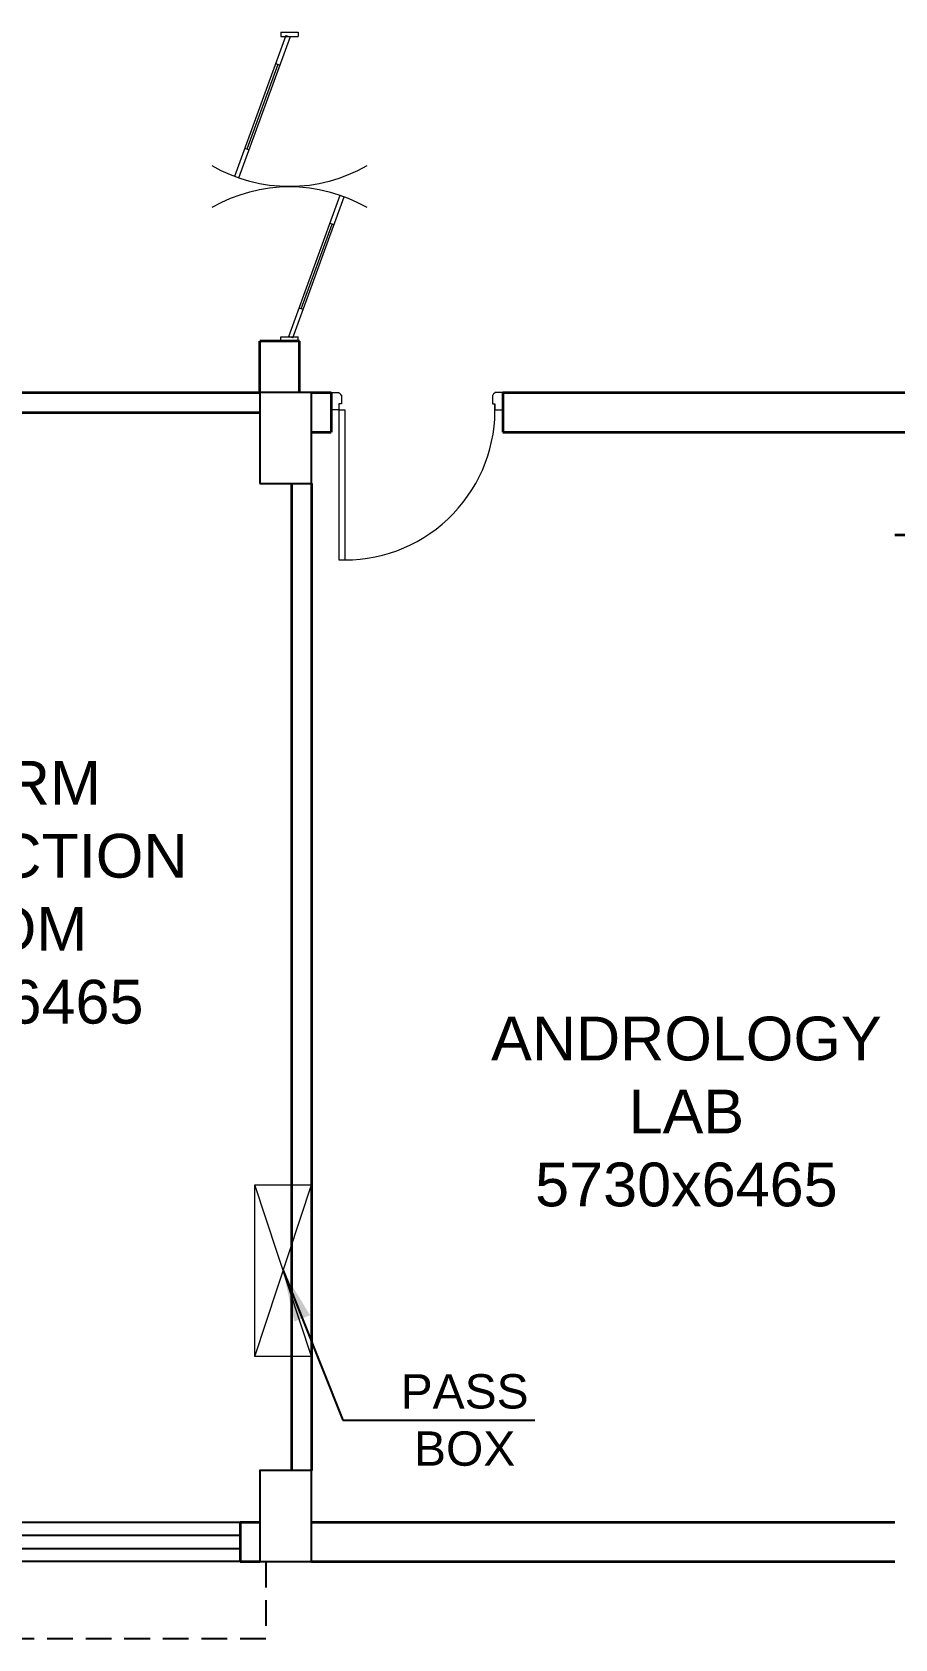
# Model space of a CAD drawing. Header units: millimetres. Extents: x 1448174 to 1599581, y -224422 to -106989.
# Drawn here: x 1479175 to 1484202, y -206533 to -197173 of the extents above; entities that cross this region are included whole.
import ezdxf

# ---------------------------------------------------------------- set-up
doc = ezdxf.new("R2010")
doc.units = ezdxf.units.MM
doc.header["$LTSCALE"] = 600
doc.header["$MEASUREMENT"] = 0
doc.linetypes.add('HIDDEN', pattern=[0.375, 0.25, -0.125])
for name, color, linetype in [('col', 5, 'Continuous'), ('Lines', 7, 'Continuous'), ('TEXT', 253, 'Continuous'), ('wall', 1, 'Continuous'), ('Window', 4, 'Continuous')]:
    doc.layers.add(name, color=color, linetype=linetype)
for name, color, linetype, lineweight in [('DOOR', 144, 'Continuous', 13), ('P-Wall', 1, 'Continuous', 35), ('toi-fix', 46, 'Continuous', 9), ('WIN', 151, 'Continuous', 9)]:
    doc.layers.add(name, color=color, linetype=linetype, lineweight=lineweight)
doc.styles.add('ARIAL', font='arial.ttf')
doc.dimstyles.get("Standard").update_dxf_attribs({"dimscale": 1.5, "dimtxt": 225, "dimasz": 200, "dimexe": 100, "dimexo": 100, "dimgap": 0.25, "dimtad": 0, "dimdec": 0, "dimzin": 0, "dimdsep": 46, "dimtxsty": 'ARIAL', "dimblk": 'OBLIQUE', "dimcen": 0.09, "dimdle": 100, "dimclrd": 256, "dimclre": 256, "dimclrt": 6, "dimadec": 0, "dimazin": 0, "dimtfac": 1, "dimtdec": 0, "dimtofl": 0, "dimtmove": 0, "dimatfit": 3, "dimfxl": 1, "dimtolj": 1, "dimtzin": 0, "dimarcsym": 0})

# ---------------------------------------------------------------- blocks, each defined once
blk = doc.blocks.new('W1800')
at = {"layer": 'wall', "color": 7}
for p, q in [((0, -57.5), (0, 172.5)), ((1800, 172.5), (1800, -57.5))]:
    blk.add_line(p, q, dxfattribs=at)
at = {"layer": 'Window'}
for p, q in [((0, 172.5), (1800, 172.5)), ((0, 97.5), (1800, 97.5)), ((1800, 17.5), (0, 17.5)), ((1800, -57.5), (0, -57.5))]:
    blk.add_line(p, q, dxfattribs=at)
blk = doc.blocks.new('D1')
at = {"layer": 'DOOR', "color": 8}
for p, q in [((18.8, 68.9), (824.6, 362.2)), ((27.2, 45.9), (833, 339.2)), ((184.2, 116), (667.7, 292)), ((671.8, 280.5), (663.5, 303.5)), ((0, 98), (24.5, 98)), ((0, 98), (0, 0)), ((24.5, 98), (24.5, 0)), ((180, 127.5), (188.4, 104.5)), ((1739.5, 98), (1739.5, 0)), ((1764, 98), (1739.5, 98)), ((1764, 98), (1764, 0)), ((0, 0), (24.5, 0)), ((18.8, 68.9), (27.2, 45.9)), ((1736.8, 52.1), (931, -241.2)), ((1745.2, 29.1), (939.4, -264.2)), ((1745.2, 29.1), (1736.8, 52.1)), ((1764, 0), (1739.5, 0)), ((1579.8, -18), (1096.3, -194)), ((1584, -29.5), (1575.6, -6.5)), ((1100.5, -205.5), (1092.2, -182.5))]:
    blk.add_line(p, q, dxfattribs=at)
for centre, start, end in [((0, 49), 330, 30), ((1764, 49), 150, 210)]:
    blk.add_arc(centre, 882, start, end, dxfattribs=at)
blk = doc.blocks.new('A$C19B8274B')
at = {"layer": 'DOOR'}
blk.add_line((-45, 925), (-80, 925), dxfattribs=at)
at = {"layer": 'DOOR', "color": 8}
for p, q in [((-80, 50), (-80, 925)), ((-45, 50), (-45, 925)), ((-45, 50), (-80, 50)), ((-955, -50), (-955, -47.5)), ((-940, -35), (-942.5, -35)), ((-60, -35), (-57.5, -35)), ((-45, -50), (-45, -47.5))]:
    blk.add_line(p, q, dxfattribs=at)
for points in [[(-940, 15), (-955, 15), (-955, 50), (-1000, 50), (-1000, -50), (-955, -50)], [(-940, -35), (-940, 15)], [(-60, 15), (-45, 15), (-45, 50), (0, 50), (0, -50), (-45, -50)], [(-60, -35), (-60, 15)]]:
    blk.add_lwpolyline(points, dxfattribs=at)
for centre, radius, start, end in [((-80, 50), 875, 90, 182.29244), ((-955, -35), 12.5, 270, 0), ((-45, -35), 12.5, 180, 270)]:
    blk.add_arc(centre, radius, start, end, dxfattribs=at)
blk = doc.blocks.new('_Oblique')
at = {"color": 0, "linetype": 'ByBlock', "lineweight": -2}
blk.add_line((-0.5, -0.5), (0.5, 0.5), dxfattribs=at)

msp = doc.modelspace()

# ---------------------------------------------------------------- linework, layer by layer
at = {"layer": 'col'}
for points in [[(1480502.098, -199802.8395), (1480802.098, -199802.8395), (1480802.098, -199272.8395), (1480502.098, -199272.8395)], [(1480502.098, -206082.8395), (1480802.098, -206082.8395), (1480802.098, -205552.8395), (1480502.098, -205552.8395)]]:
    msp.add_lwpolyline(points, close=True, dxfattribs=at)
at = {"layer": 'Lines', "linetype": 'HIDDEN'}
msp.add_lwpolyline([(1480537.098, -206082.8395), (1480537.098, -206532.8395), (1478437.098, -206532.8395), (1478437.098, -206082.8395)], dxfattribs=at)
at = {"layer": 'P-Wall', "color": 8, "linetype": 'Continuous'}
for p, q in [((1480502.098, -199272.8395), (1480502.098, -198972.8395)), ((1480732.098, -198972.8395), (1480502.098, -198972.8395)), ((1480732.098, -199272.8395), (1480732.098, -198972.8395)), ((1478217.098, -199272.8395), (1480502.098, -199272.8395)), ((1480802.098, -199272.8395), (1480917.098, -199272.8395)), ((1481917.098, -199272.8395), (1484502.098, -199272.8395)), ((1478217.098, -199387.8395), (1480502.098, -199387.8395)), ((1480802.098, -199502.8395), (1480917.098, -199502.8395)), ((1481917.098, -199502.8395), (1484502.098, -199502.8395)), ((1484317.098, -200102.8395), (1484202.098, -200102.8395))]:
    msp.add_line(p, q, dxfattribs=at)
at = {"layer": 'P-Wall', "color": 8}
for p, q in [((1480917.098, -199272.8395), (1480917.098, -199502.8395)), ((1481917.098, -199272.8395), (1481917.098, -199502.8395)), ((1480687.098, -199802.8395), (1480687.098, -205552.8395)), ((1480802.098, -199802.8395), (1480802.098, -205552.8395)), ((1480387.098, -205852.8395), (1480502.098, -205852.8395)), ((1480387.098, -205852.8395), (1480387.098, -206082.8395)), ((1480387.098, -205852.8395), (1480387.098, -206082.8395)), ((1480387.098, -205852.8395), (1480502.098, -205852.8395)), ((1480802.098, -205852.8395), (1484202.098, -205852.8395)), ((1480387.098, -206082.8395), (1480502.098, -206082.8395)), ((1480802.098, -206082.8395), (1484202.098, -206082.8395))]:
    msp.add_line(p, q, dxfattribs=at)
at = {"layer": 'WIN', "color": 8, "linetype": 'Continuous'}
for p, q in [((1480802.098, -204887.5273), (1480472.098, -203887.5273)), ((1480472.098, -204887.5273), (1480802.098, -203887.5273))]:
    msp.add_line(p, q, dxfattribs=at)
at = {"layer": 'WIN', "linetype": 'Continuous'}
msp.add_lwpolyline([(1480802.098, -204887.5273), (1480472.098, -204887.5273), (1480472.098, -203887.5273), (1480802.098, -203887.5273)], close=True, dxfattribs=at)

# ---------------------------------------------------------------- block references
at = {"layer": 'DOOR', "xscale": -1.020408163312823, "yscale": 1.020408161915839, "zscale": 1.020408161527106, "rotation": 89.99999999999987}
msp.add_blockref('D1', (1480724.598, -197172.8395), dxfattribs=at)
at = {"layer": 'DOOR', "linetype": 'Continuous', "rotation": 180}
msp.add_blockref('A$C19B8274B', (1480917.098, -199322.8395), dxfattribs=at)
at = {"layer": 'DOOR', "color": 7}
msp.add_blockref('W1800', (1478587.098, -206025.3395), dxfattribs=at)

# ---------------------------------------------------------------- texts
at = {"layer": 'TEXT', "color": 8, "attachment_point": 5, "style": 'ARIAL'}
for s, insert, char_height, width in [('SPERM COLLECTION ROOM \\P3770x6465', (1478942.5321, -202185.3024), 255, 2322.892968), ('ANDROLOGY LAB \\P5730x6465', (1482987.3731, -203462.4857), 255, 2711.592769), ('PASS BOX', (1481695.282, -205259.0029), 200, 1149.249659)]:
    msp.add_mtext(s, dxfattribs=dict(at, insert=insert, char_height=char_height, width=width))

# ---------------------------------------------------------------- leaders
at = {"layer": 'toi-fix', "linetype": 'Continuous'}
msp.add_leader([(1480637.098, -204387.5273), (1480986.1287, -205259.0029), (1482104.4353, -205259.0029)], dimstyle='Standard', dxfattribs=at)

doc.saveas('drawing.dxf')
